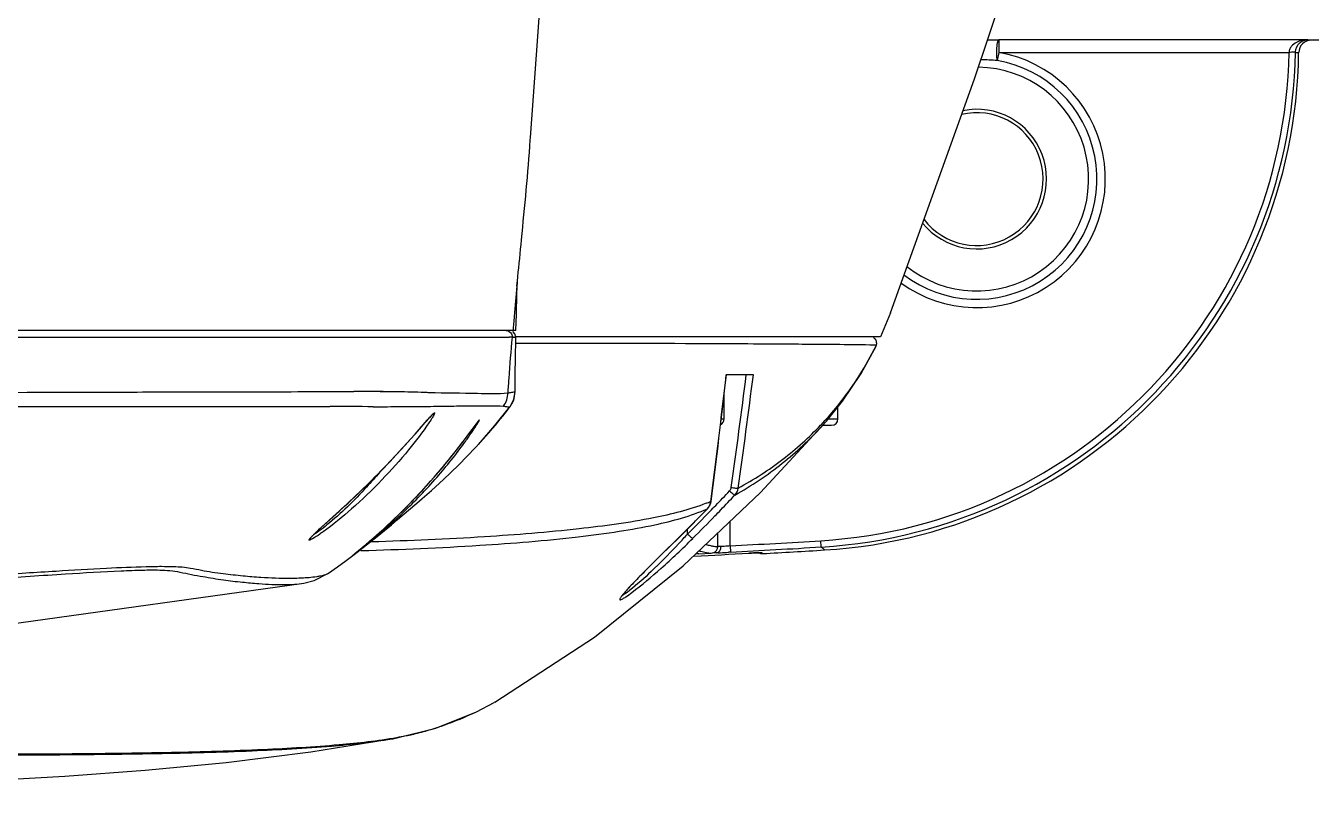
# Model space of a CAD drawing. Header units: millimetres. Extents: x 5828 to 6704, y 123 to 421.
# Drawn here: x 6422.29 to 6427.38, y 202.64 to 205.67 of the extents above; entities that cross this region are included whole.
import ezdxf

# ---------------------------------------------------------------- set-up
doc = ezdxf.new("R2010")
doc.units = ezdxf.units.MM
doc.layers.add('外形图', color=7, linetype='Continuous')

msp = doc.modelspace()

# ---------------------------------------------------------------- linework, layer by layer
at = {"layer": '外形图', "color": 7, "linetype": 'Continuous'}
for p, q in [((6426.0952, 205.6134), (6426.1386, 205.6133)), ((6427.3624, 205.6133), (6426.1386, 205.6133)), ((6426.1386, 205.6133), (6426.1386, 205.5633)), ((6427.3765, 205.6115), (6427.3748, 205.6115)), ((6429.8267, 205.6115), (6427.3765, 205.6115)), ((6426.1386, 205.5633), (6426.1329, 205.5308)), ((6426.1385, 205.5633), (6427.2887, 205.5633)), ((6424.2836, 205.2161), (6424.2844, 205.2266)), ((6424.231, 204.638), (6424.2342, 204.6711)), ((6424.2342, 204.6711), (6424.2344, 204.6737)), ((6424.2342, 204.6674), (6424.2344, 204.67)), ((6424.2267, 204.4615), (6424.2284, 204.5271)), ((6425.7104, 204.5323), (6425.6712, 204.4365)), ((6424.2264, 204.4615), (6417.5633, 204.4615)), ((6421.6838, 204.4352), (6423.7658, 204.4353)), ((6423.7564, 204.4353), (6424.1538, 204.4353)), ((6424.1353, 204.4353), (6424.1981, 204.4353)), ((6424.1981, 204.4353), (6424.1999, 204.4353)), ((6424.1981, 204.4353), (6424.2, 204.4352)), ((6424.2247, 204.3461), (6424.2262, 204.436)), ((6424.2255, 204.4361), (6424.2259, 204.4361)), ((6424.2255, 204.4361), (6424.2262, 204.4361)), ((6425.6712, 204.4365), (6424.2262, 204.4365)), ((6424.2262, 204.4361), (6424.2262, 204.436)), ((6425.6543, 204.4036), (6425.6279, 204.4043)), ((6425.6527, 204.4008), (6425.6543, 204.4036)), ((6425.6528, 204.4007), (6425.6543, 204.4036)), ((6425.6533, 204.4004), (6425.6533, 204.4004)), ((6425.6542, 204.4036), (6425.6536, 204.4036)), ((6425.1671, 204.2865), (6425.0598, 204.2865)), ((6423.6892, 204.22), (6423.7287, 204.2199)), ((6423.7287, 204.2199), (6423.7325, 204.2198)), ((6424.2232, 204.2195), (6424.2237, 204.2194)), ((6425.0517, 204.1115), (6425.0517, 204.2104)), ((6420.6267, 204.1626), (6423.4895, 204.1603)), ((6423.3279, 204.1602), (6423.4767, 204.1603)), ((6424.203, 204.1591), (6424.2031, 204.1592)), ((6424.2031, 204.1591), (6424.2031, 204.1592)), ((6425.5017, 204.1115), (6425.5017, 204.1589)), ((6425.0401, 204.1115), (6425.0517, 204.1115)), ((6425.45, 204.105), (6425.457, 204.1121)), ((6425.4503, 204.1048), (6425.457, 204.1121)), ((6425.4545, 204.1006), (6425.4564, 204.1028)), ((6425.4634, 204.1115), (6425.5017, 204.1115)), ((6424.0225, 204.0283), (6424.0402, 204.052)), ((6424.0402, 204.052), (6424.0702, 204.0927)), ((6424.0702, 204.0927), (6424.074, 204.0976)), ((6425.4421, 204.0865), (6425.4767, 204.0865)), ((6424.0664, 203.9979), (6424.0838, 204.0169)), ((6423.5022, 203.7235), (6423.5413, 203.7593)), ((6423.7766, 203.729), (6423.8341, 203.7785)), ((6424.9855, 203.7559), (6424.9852, 203.7559)), ((6424.9994, 203.7848), (6424.9988, 203.785)), ((6425.0757, 203.6087), (6425.0757, 203.7067)), ((6423.6561, 203.6345), (6423.6707, 203.6472)), ((6423.6707, 203.6472), (6423.6865, 203.6613)), ((6424.9067, 203.6557), (6424.9066, 203.676)), ((6425.0257, 203.6054), (6425.0257, 203.6592)), ((6423.5993, 203.5867), (6423.611, 203.5963)), ((6423.611, 203.5963), (6423.6204, 203.6041)), ((6423.6204, 203.6041), (6423.631, 203.613)), ((6423.631, 203.613), (6423.6429, 203.6231)), ((6423.6429, 203.6231), (6423.6561, 203.6345)), ((6423.6508, 203.6252), (6423.6451, 203.625)), ((6423.6561, 203.6245), (6423.6504, 203.6243)), ((6424.8594, 203.6294), (6424.8592, 203.6293)), ((6425.0757, 203.6087), (6425.0771, 203.5837)), ((6425.4355, 203.6044), (6425.434, 203.6294)), ((6425.4355, 203.6044), (6425.4486, 203.5925)), ((6423.5813, 203.5721), (6423.5846, 203.5748)), ((6423.5846, 203.5748), (6423.5993, 203.5867)), ((6423.6044, 203.5909), (6423.6071, 203.591)), ((6423.6123, 203.5899), (6423.6148, 203.5899)), ((6424.7428, 203.5141), (6424.79, 203.5612)), ((6424.9482, 203.5772), (6424.941, 203.5767)), ((6424.9512, 203.5774), (6424.9492, 203.5774)), ((6424.9512, 203.5774), (6424.9997, 203.58)), ((6424.9521, 203.5894), (6424.964, 203.5861)), ((6424.9552, 203.5883), (6424.9586, 203.5874)), ((6424.9586, 203.5874), (6424.9639, 203.5861)), ((6424.9998, 203.58), (6425.0107, 203.5824)), ((6425.0103, 203.5809), (6425.0038, 203.5805)), ((6425.0093, 203.5819), (6425.0107, 203.5824)), ((6425.0213, 203.5815), (6425.0103, 203.5809)), ((6425.027, 203.5813), (6425.0214, 203.5811)), ((6425.0771, 203.5837), (6425.0688, 203.5833)), ((6425.1492, 203.5798), (6425.1597, 203.5804)), ((6425.1597, 203.5804), (6425.1739, 203.5811)), ((6425.1949, 203.5819), (6425.1954, 203.5819)), ((6425.2033, 203.5781), (6425.1992, 203.5818)), ((6423.4843, 203.5002), (6423.4843, 203.5001)), ((6423.387, 203.4615), (6423.3875, 203.4616)), ((6424.1428, 202.9896), (6424.5384, 203.247)), ((6424.0711, 202.9521), (6424.1412, 202.9887)), ((6424.1428, 202.9896), (6424.1412, 202.9887)), ((6424.068, 202.9508), (6424.0737, 202.9534)), ((6424.0681, 202.9507), (6424.0737, 202.9534)), ((6423.7544, 202.8502), (6423.7559, 202.8505)), ((6423.7544, 202.8502), (6423.7561, 202.8505)), ((6423.7555, 202.8481), (6423.7564, 202.8483))]:
    msp.add_line(p, q, dxfattribs=at)
for points in [[(6425.7104, 204.5323), (6426.0434, 205.4587), (6426.3227, 206.2929), (6426.52, 206.9522), (6426.6498, 207.4411), (6426.7336, 207.7862), (6426.7882, 208.0173)], [(6424.2848, 205.2265), (6424.3137, 205.6264), (6424.3578, 206.2683)], [(6424.2284, 204.5271), (6424.2309, 204.6057), (6424.232, 204.6346), (6424.2327, 204.6522), (6424.2331, 204.6586)], [(6424.2262, 204.4358), (6424.2231, 204.4486), (6424.2139, 204.4581)], [(6425.6533, 204.4004), (6425.6558, 204.4097), (6425.6531, 204.4229), (6425.6439, 204.4328)], [(6425.4564, 204.1028), (6425.5202, 204.1818), (6425.5937, 204.2913), (6425.6533, 204.4004)], [(6424.2237, 204.22), (6424.2242, 204.2964), (6424.2247, 204.3461)], [(6424.2028, 204.1586), (6424.2189, 204.1894), (6424.2237, 204.2194)], [(6421.4256, 204.1618), (6422.5053, 204.1614), (6423.3279, 204.1602)], [(6424.0783, 204.0106), (6424.1435, 204.0851), (6424.2031, 204.1592)], [(6423.8272, 204.0514), (6423.8757, 204.1065), (6423.884, 204.1158), (6423.8905, 204.1229), (6423.8952, 204.1277), (6423.8959, 204.1284)], [(6424.074, 204.0976), (6424.0767, 204.1012), (6424.0784, 204.1033), (6424.0785, 204.1034)], [(6424.5384, 203.247), (6424.8896, 203.5301), (6425.1948, 203.8196), (6425.4547, 204.1005)], [(6423.5413, 203.7593), (6423.5636, 203.78), (6423.5878, 203.8028), (6423.614, 203.8278), (6423.6423, 203.8554), (6423.6727, 203.8857), (6423.7033, 203.917), (6423.7292, 203.9441), (6423.7527, 203.969), (6423.7742, 203.9923), (6423.7936, 204.0138), (6423.8112, 204.0334), (6423.8272, 204.0514)], [(6423.6865, 203.6613), (6423.6948, 203.6688), (6423.7035, 203.6767), (6423.7123, 203.6848), (6423.7216, 203.6934), (6423.7313, 203.7024), (6423.7416, 203.7122), (6423.7526, 203.7228), (6423.7644, 203.7342), (6423.777, 203.7466), (6423.7903, 203.7599), (6423.8043, 203.7741), (6423.8191, 203.7893), (6423.8352, 203.8063), (6423.8526, 203.8248), (6423.8708, 203.8447), (6423.8904, 203.8666), (6423.9123, 203.8917), (6423.935, 203.9183), (6423.9549, 203.9423), (6423.9714, 203.9626), (6423.986, 203.981), (6423.9994, 203.9982), (6424.0117, 204.0141), (6424.0225, 204.0283)], [(6423.8341, 203.7785), (6423.856, 203.797), (6423.8922, 203.8284), (6423.9402, 203.8718), (6423.9989, 203.9281), (6424.0664, 203.9979)], [(6424.9855, 203.7559), (6424.9892, 203.7602), (6424.9981, 203.7782), (6424.9994, 203.7848)], [(6423.4455, 203.6719), (6423.4704, 203.6946), (6423.5022, 203.7235)], [(6423.6474, 203.6225), (6423.6775, 203.6465), (6423.7067, 203.6703), (6423.7334, 203.6924), (6423.7566, 203.712), (6423.7766, 203.729)], [(6423.4145, 203.6415), (6423.4146, 203.6415), (6423.417, 203.6443), (6423.4214, 203.6489), (6423.4277, 203.6551), (6423.4357, 203.6628), (6423.4455, 203.6719)], [(6423.4843, 203.5001), (6423.5204, 203.526), (6423.5544, 203.5511), (6423.5857, 203.5746), (6423.6167, 203.5984), (6423.6474, 203.6225)], [(6424.79, 203.5612), (6424.8482, 203.6185), (6424.8594, 203.6294)], [(6423.5805, 203.5714), (6423.5807, 203.5716), (6423.5813, 203.5721)], [(6425.1739, 203.5811), (6425.1851, 203.5816), (6425.1894, 203.5817), (6425.1926, 203.5818), (6425.1949, 203.5819)], [(6423.3875, 203.4616), (6423.4279, 203.4719), (6423.4843, 203.5001)], [(6424.6659, 203.4341), (6424.6769, 203.4461), (6424.69, 203.46), (6424.7054, 203.476), (6424.7229, 203.494), (6424.7428, 203.5141)], [(6421.0389, 203.243), (6422.2105, 203.298), (6423.387, 203.4615)], [(6423.7553, 202.8481), (6423.9102, 202.8873), (6424.0711, 202.9521)], [(6417.4226, 202.7964), (6417.7839, 202.7442), (6418.1547, 202.7041), (6418.5048, 202.6767), (6418.8256, 202.6591), (6419.1232, 202.648), (6419.4245, 202.641), (6419.7336, 202.6374), (6420.0652, 202.6369), (6420.451, 202.6395), (6420.8648, 202.6446), (6421.2305, 202.651), (6421.5543, 202.6584), (6421.8442, 202.6674), (6422.1337, 202.6795), (6422.4403, 202.6966), (6422.7585, 202.72), (6423.0794, 202.7509), (6423.4141, 202.7928), (6423.7564, 202.8483)]]:
    msp.add_lwpolyline(points, dxfattribs=at)
for centre, radius, start, end in [((6425.3145, 205.6003), 1.9746, 273.4675, 358.9272), ((6425.3145, 205.6003), 1.9996, 273.4701, 358.9573), ((6425.3271, 205.5884), 1.9996, 273.484, 359.2731), ((6426.0517, 205.0615), 0.5093, 233.9117, 80.1886), ((6426.0517, 205.0615), 0.4762, 232.7058, 80.1797), ((6426.051, 204.5057), 1.0283, 85.4302, 89.0264), ((6426.0517, 205.0615), 0.4432, 231.3521, 89.1276), ((6426.0517, 205.0615), 0.2765, 219.0454, 101.5714), ((6426.0517, 205.0615), 0.2629, 217.3994, 103.3469), ((6445.1803, 202.6357), 21.0448, 174.5402, 174.86881), ((6440.8091, 203.0292), 16.6559, 174.87237, 175.0682), ((6424.1894, 203.4585), 0.9768, 88.6356, 89.384), ((6425.63, 204.4111), 0.0257, 31.6653, 45.1749), ((6425.631, 204.4115), 0.0246, 7.9906, 16.3686), ((6390.5308, 208.2334), 34.7538, 352.6462, 353.47905), ((6390.3466, 208.2677), 34.9416, 352.6288, 353.45752), ((6398.2338, 207.6915), 27.12, 351.83606, 352.78734), ((6398.3926, 207.6625), 26.9865, 351.85146, 352.81353), ((6423.5804, 185.9769), 18.2435, 89.84683, 89.9862), ((6423.565, 180.7739), 23.4465, 89.66732, 89.84318), ((6424.1232, 204.2196), 0.1, 338.998, 359.9071), ((6423.5361, 173.8028), 30.3575, 89.76383, 90.08796), ((6422.4096, 205.5356), 2.2605, 319.3818, 322.4841), ((6424.1235, 204.2193), 0.0995, 322.6423, 324.9255), ((6424.1228, 204.2198), 0.1005, 324.9436, 338.9623), ((6426.0945, 202.1432), 2.9628, 138.5149, 138.6579), ((6425.0267, 204.1115), 0.025, 295.6168, 0), ((6424.5211, 204.9612), 1.2637, 316.2209, 317.335), ((6425.4767, 204.1115), 0.025, 270, 0), ((6420.162, 206.9318), 4.8305, 323.4037, 323.6312), ((6423.6416, 204.3586), 0.5078, 327.9801, 328.7599), ((6424.5574, 203.7315), 0.6065, 142.8291, 143.1377), ((6424.4173, 203.8378), 0.4306, 142.5748, 142.8225), ((6422.421, 205.5259), 2.2456, 317.7758, 319.3802), ((6424.5329, 204.9065), 1.2245, 317.6748, 318.8338), ((6420.2966, 208.291), 6.5376, 316.23496, 316.93097), ((6420.3009, 208.2907), 6.561, 316.22593, 316.93076), ((6420.2963, 208.3013), 6.5305, 314.32328, 315.89058), ((6420.2966, 208.3009), 6.5301, 314.32512, 315.89247), ((6424.6677, 204.5794), 0.8606, 291.2532, 292.6155), ((6424.9492, 203.7902), 0.0498, 316.4263, 326.1653), ((6424.9486, 203.7906), 0.0505, 326.2054, 342.0802), ((6420.352, 208.2381), 6.4609, 315.95117, 316.23437), ((6424.9479, 203.7907), 0.0512, 342.1295, 353.5871), ((6420.3598, 208.2344), 6.4795, 315.92618, 316.2251), ((6420.4807, 208.1128), 6.2813, 314.7991, 315.95582), ((6420.4838, 208.1135), 6.3063, 314.80011, 315.9316), ((6423.669, 203.3998), 0.3515, 134.5158, 135.3001), ((6425.6042, 201.3224), 3.1908, 132.3574, 132.5095), ((6422.6936, 205.6582), 2.9845, 316.8717, 317.8588), ((6422.7142, 205.639), 2.9563, 316.6113, 316.8714), ((6425.0056, 203.6058), 0.033, 355.3727, 0.8873), ((6421.8017, 263.4816), 59.9623, 273.129991, 273.472776), ((6421.8017, 263.4816), 59.9873, 273.129991, 273.472858), ((6421.8017, 263.4816), 59.9952, 272.992317, 273.198483), ((6425.0014, 203.6044), 0.0239, 292.9454, 301.3364), ((6424.9376, 205.9055), 2.3258, 272.2012, 272.4624), ((6424.8879, 207.001), 3.4225, 272.5065, 273.0305), ((6425.3146, 200.6166), 2.9678, 92.8258, 93.195), ((6425.2506, 201.9229), 1.66, 92.3495, 92.8432), ((6425.2271, 202.4893), 1.0931, 92.188, 92.3375), ((6425.2018, 203.6034), 0.0254, 241.9715, 253.7657), ((6425.1978, 203.6068), 0.0251, 264.7768, 273.2605), ((6421.8017, 263.4816), 60, 273.250011, 273.484699), ((6424.764, 203.3188), 0.1497, 142.6386, 143.0127), ((6424.9607, 203.1589), 0.4032, 139.2938, 139.9123), ((6423.5685, 203.9467), 1.1124, 286.4381, 289.051), ((6423.4853, 204.3226), 1.4991, 279.5852, 280.3798), ((6423.5877, 203.8832), 1.0461, 282.943, 286.4112)]:
    msp.add_arc(centre, radius, start, end, dxfattribs=at)
for points, knots in [([(6426.1312, 205.5633), (6426.1312, 205.567), (6426.1314, 205.5797), (6426.1322, 205.5924), (6426.1338, 205.6013)], [0, 0, 0, 0, 0.289972, 1, 1, 1, 1]), ([(6426.1338, 205.6013), (6426.1343, 205.6043), (6426.135, 205.608), (6426.1372, 205.6133), (6426.1386, 205.6133)], [0, 0, 0, 0, 0.69222, 1, 1, 1, 1]), ([(6427.3624, 205.6133), (6427.3547, 205.6133), (6427.3392, 205.6116), (6427.3168, 205.6038), (6427.3, 205.5915), (6427.2906, 205.5769), (6427.2889, 205.5679), (6427.2887, 205.5633)], [0, 0, 0, 0, 0.235706, 0.475229, 0.725086, 0.859085, 1, 1, 1, 1]), ([(6427.3137, 205.5639), (6427.314, 205.5781), (6427.3261, 205.6042), (6427.3517, 205.6133), (6427.3624, 205.6133)], [0, 0, 0, 0, 0.569179, 1, 1, 1, 1]), ([(6426.1329, 205.5308), (6426.1326, 205.5331), (6426.1315, 205.544), (6426.1312, 205.5549), (6426.1312, 205.5633)], [0, 0, 0, 0, 0.2213, 1, 1, 1, 1]), ([(6427.3137, 205.5639), (6427.3136, 205.5638), (6427.3128, 205.5639), (6427.3114, 205.5636), (6427.3091, 205.5636), (6427.3046, 205.5635), (6427.2977, 205.5634), (6427.2918, 205.5634), (6427.2887, 205.5633)], [0, 0, 0, 0, 0.02295, 0.082092, 0.175437, 0.29982, 0.622353, 1, 1, 1, 1]), ([(6424.2344, 204.6737), (6424.2392, 204.7229), (6424.257, 204.9036), (6424.2745, 205.0844), (6424.2836, 205.2162)], [0, 0, 0, 0, 0.272199, 1, 1, 1, 1]), ([(6424.1956, 204.2147), (6424.1969, 204.2339), (6424.202, 204.3074), (6424.208, 204.3808), (6424.2126, 204.435)], [0, 0, 0, 0, 0.260545, 1, 1, 1, 1]), ([(6425.6279, 204.4043), (6425.583, 204.4052), (6425.4594, 204.4063), (6425.216, 204.408), (6424.7944, 204.4103), (6424.4515, 204.4103), (6424.2284, 204.4104)], [0, 0, 0, 0, 0.096195, 0.265064, 0.521722, 1, 1, 1, 1]), ([(6425.457, 204.1121), (6425.4762, 204.1333), (6425.5514, 204.2222), (6425.6135, 204.3221), (6425.6528, 204.4007)], [0, 0, 0, 0, 0.245212, 1, 1, 1, 1]), ([(6420.526, 204.2147), (6420.8418, 204.2148), (6421.4482, 204.2145), (6422.182, 204.2167), (6422.711, 204.2183), (6423.0415, 204.2186), (6423.3158, 204.2192), (6423.479, 204.2202), (6423.5501, 204.2203)], [0, 0, 0, 0, 0.313206, 0.601617, 0.727905, 0.838039, 0.92948, 1, 1, 1, 1]), ([(6423.7325, 204.2198), (6423.7416, 204.2198), (6423.7679, 204.2197), (6423.7942, 204.2197), (6423.8114, 204.2193)], [0, 0, 0, 0, 0.346605, 1, 1, 1, 1]), ([(6423.8114, 204.2193), (6423.8294, 204.2189), (6423.8532, 204.2177), (6423.8771, 204.2169), (6423.8829, 204.2167)], [0, 0, 0, 0, 0.755561, 1, 1, 1, 1]), ([(6423.8829, 204.2167), (6423.9468, 204.215), (6424.0509, 204.2138), (6424.1554, 204.2113), (6424.1956, 204.2147)], [0, 0, 0, 0, 0.613126, 1, 1, 1, 1]), ([(6424.1956, 204.2147), (6424.2005, 204.2158), (6424.2081, 204.2167), (6424.2172, 204.2182), (6424.2214, 204.2196), (6424.2232, 204.2195)], [0, 0, 0, 0, 0.536681, 0.811591, 1, 1, 1, 1]), ([(6423.6612, 204.1601), (6423.6653, 204.1601), (6423.6801, 204.16), (6423.6948, 204.16), (6423.7054, 204.16)], [0, 0, 0, 0, 0.280309, 1, 1, 1, 1]), ([(6423.7054, 204.16), (6423.723, 204.1601), (6423.7538, 204.1608), (6423.7845, 204.1603), (6423.7977, 204.1605)], [0, 0, 0, 0, 0.57369, 1, 1, 1, 1]), ([(6423.7977, 204.1605), (6423.8014, 204.1605), (6423.8158, 204.1608), (6423.8303, 204.1614), (6423.841, 204.1614)], [0, 0, 0, 0, 0.257838, 1, 1, 1, 1]), ([(6423.841, 204.1614), (6423.8528, 204.1613), (6423.8806, 204.1603), (6423.9217, 204.1629), (6423.9509, 204.1625), (6423.9641, 204.1625)], [0, 0, 0, 0, 0.288716, 0.677414, 1, 1, 1, 1]), ([(6423.9641, 204.1625), (6423.9698, 204.1625), (6423.99, 204.1626), (6424.0101, 204.1633), (6424.0247, 204.1635)], [0, 0, 0, 0, 0.278282, 1, 1, 1, 1]), ([(6424.0247, 204.1635), (6424.0387, 204.1637), (6424.0898, 204.1637), (6424.141, 204.1646), (6424.178, 204.1624)], [0, 0, 0, 0, 0.273767, 1, 1, 1, 1]), ([(6424.178, 204.1624), (6424.1802, 204.162), (6424.1883, 204.1605), (6424.1965, 204.159), (6424.2026, 204.159)], [0, 0, 0, 0, 0.26883, 1, 1, 1, 1]), ([(6424.2026, 204.1589), (6424.2027, 204.159), (6424.2029, 204.159), (6424.203, 204.1591), (6424.2031, 204.1591)], [0, 0, 0, 0, 0.618355, 1, 1, 1, 1]), ([(6423.8749, 204.1058), (6423.8767, 204.1078), (6423.8827, 204.1146), (6423.8889, 204.1214), (6423.8934, 204.1262)], [0, 0, 0, 0, 0.286317, 1, 1, 1, 1]), ([(6423.9052, 204.1354), (6423.9052, 204.1338), (6423.9028, 204.1293), (6423.8984, 204.121), (6423.891, 204.1095), (6423.8853, 204.1008), (6423.8821, 204.0961)], [0, 0, 0, 0, 0.106772, 0.318971, 0.622976, 1, 1, 1, 1]), ([(6423.8934, 204.1262), (6423.895, 204.1279), (6423.8983, 204.131), (6423.9006, 204.1337), (6423.9052, 204.1365), (6423.9052, 204.1354)], [0, 0, 0, 0, 0.461375, 0.784829, 1, 1, 1, 1]), ([(6424.0753, 204.0995), (6424.077, 204.1017), (6424.078, 204.1026), (6424.0824, 204.1085), (6424.0825, 204.1076)], [0, 0, 0, 0, 0.769722, 1, 1, 1, 1]), ([(6424.0758, 204.0953), (6424.0775, 204.0981), (6424.0794, 204.1022), (6424.0824, 204.1062), (6424.0824, 204.1077)], [0, 0, 0, 0, 0.698384, 1, 1, 1, 1]), ([(6423.4544, 203.6802), (6423.4857, 203.7087), (6423.5538, 203.7699), (6423.6879, 203.898), (6423.7851, 204.0033), (6423.847, 204.074)], [0, 0, 0, 0, 0.228095, 0.493428, 1, 1, 1, 1]), ([(6423.8821, 204.0961), (6423.8571, 204.0592), (6423.7974, 203.9815), (6423.6958, 203.8669), (6423.5825, 203.7583), (6423.5022, 203.6926), (6423.4629, 203.6644)], [0, 0, 0, 0, 0.221148, 0.485844, 0.759779, 1, 1, 1, 1]), ([(6423.5885, 203.578), (6423.6677, 203.642), (6423.8298, 203.7897), (6423.9705, 203.9581), (6424.0402, 204.052)], [0, 0, 0, 0, 0.46546, 1, 1, 1, 1]), ([(6423.847, 204.074), (6423.849, 204.0763), (6423.8567, 204.0851), (6423.8644, 204.0939), (6423.87, 204.1003)], [0, 0, 0, 0, 0.264335, 1, 1, 1, 1]), ([(6424.0247, 204.0195), (6424.0276, 204.0235), (6424.0382, 204.0384), (6424.0487, 204.0536), (6424.0562, 204.0648)], [0, 0, 0, 0, 0.267528, 1, 1, 1, 1]), ([(6424.0516, 204.0674), (6424.0536, 204.0701), (6424.0604, 204.0794), (6424.0673, 204.0888), (6424.0722, 204.0954)], [0, 0, 0, 0, 0.287155, 1, 1, 1, 1]), ([(6424.0562, 204.0648), (6424.0577, 204.067), (6424.0631, 204.0752), (6424.0684, 204.0834), (6424.0721, 204.0894)], [0, 0, 0, 0, 0.277585, 1, 1, 1, 1]), ([(6425.094, 203.8102), (6425.16, 203.8465), (6425.282, 203.9292), (6425.3902, 204.0292), (6425.4382, 204.0819)], [0, 0, 0, 0, 0.513461, 1, 1, 1, 1]), ([(6425.1066, 203.8374), (6425.1375, 203.8543), (6425.1985, 203.8897), (6425.3107, 203.9696), (6425.3871, 204.0385), (6425.4335, 204.0869)], [0, 0, 0, 0, 0.255888, 0.512517, 1, 1, 1, 1]), ([(6423.5792, 203.5703), (6423.579, 203.5699), (6423.5821, 203.5727), (6423.5841, 203.5737), (6423.5907, 203.5791), (6423.6019, 203.5875), (6423.6209, 203.6026), (6423.6471, 203.6236), (6423.6775, 203.6489), (6423.7224, 203.6875), (6423.7804, 203.7404), (6423.8485, 203.8082), (6423.9325, 203.8997), (6423.9899, 203.9713), (6424.0247, 204.0195)], [0, 0, 0, 0, 0.002242, 0.009251, 0.02077, 0.036499, 0.078929, 0.133178, 0.196091, 0.265061, 0.413359, 0.566895, 0.719181, 1, 1, 1, 1]), ([(6423.6869, 203.8999), (6423.6702, 203.8801), (6423.6051, 203.8065), (6423.5345, 203.7375), (6423.4785, 203.6918)], [0, 0, 0, 0, 0.263804, 1, 1, 1, 1]), ([(6425.0724, 203.8266), (6425.0749, 203.8243), (6425.0794, 203.8203), (6425.0856, 203.815), (6425.0901, 203.8121), (6425.0929, 203.8101), (6425.0939, 203.8103)], [0, 0, 0, 0, 0.376143, 0.671725, 0.886616, 1, 1, 1, 1]), ([(6425.0789, 203.8403), (6425.0848, 203.8394), (6425.094, 203.8385), (6425.1033, 203.837), (6425.1066, 203.8374)], [0, 0, 0, 0, 0.642562, 1, 1, 1, 1]), ([(6423.6148, 203.5899), (6423.7711, 203.5948), (6424.0576, 203.6068), (6424.3983, 203.6338), (6424.6293, 203.6644), (6424.8016, 203.695), (6424.9186, 203.7269), (6424.9852, 203.7559)], [0, 0, 0, 0, 0.338437, 0.62086, 0.739556, 0.842737, 1, 1, 1, 1]), ([(6424.9797, 203.7774), (6424.9127, 203.7513), (6424.7455, 203.7096), (6424.4516, 203.6708), (6424.0791, 203.6403), (6423.805, 203.6293), (6423.6561, 203.6245)], [0, 0, 0, 0, 0.161326, 0.3844, 0.665525, 1, 1, 1, 1]), ([(6423.4125, 203.64), (6423.413, 203.6405), (6423.4152, 203.6429), (6423.4174, 203.6453), (6423.4192, 203.6471)], [0, 0, 0, 0, 0.219403, 1, 1, 1, 1]), ([(6423.4629, 203.6644), (6423.4587, 203.6614), (6423.4449, 203.6517), (6423.4309, 203.6423), (6423.4207, 203.6366)], [0, 0, 0, 0, 0.305867, 1, 1, 1, 1]), ([(6423.4226, 203.6505), (6423.4244, 203.6522), (6423.4328, 203.6604), (6423.4414, 203.6683), (6423.4482, 203.6745)], [0, 0, 0, 0, 0.215069, 1, 1, 1, 1]), ([(6423.4785, 203.6918), (6423.4682, 203.6833), (6423.4508, 203.6698), (6423.4328, 203.6569), (6423.4252, 203.6527)], [0, 0, 0, 0, 0.606611, 1, 1, 1, 1]), ([(6424.9066, 203.6557), (6424.909, 203.6533), (6424.9133, 203.6491), (6424.9194, 203.6436), (6424.9237, 203.6406), (6424.9265, 203.6385), (6424.9274, 203.6388)], [0, 0, 0, 0, 0.377395, 0.672856, 0.887294, 1, 1, 1, 1]), ([(6423.4207, 203.6366), (6423.4187, 203.6355), (6423.4151, 203.6337), (6423.4118, 203.6318), (6423.4072, 203.6311), (6423.4073, 203.6323)], [0, 0, 0, 0, 0.452839, 0.766424, 1, 1, 1, 1]), ([(6423.4073, 203.6323), (6423.4074, 203.6333), (6423.4093, 203.6361), (6423.4112, 203.6385), (6423.4125, 203.64)], [0, 0, 0, 0, 0.346867, 1, 1, 1, 1]), ([(6424.8593, 203.6292), (6424.8202, 203.5909), (6424.7642, 203.5359), (6424.6962, 203.4667), (6424.6671, 203.4359), (6424.6551, 203.4218)], [0, 0, 0, 0, 0.564016, 0.808892, 1, 1, 1, 1]), ([(6424.8626, 203.6081), (6424.8302, 203.5738), (6424.77, 203.5134), (6424.7071, 203.4555), (6424.6771, 203.432)], [0, 0, 0, 0, 0.553043, 1, 1, 1, 1]), ([(6424.6858, 203.4241), (6424.7258, 203.454), (6424.8081, 203.5239), (6424.8865, 203.5979), (6424.9276, 203.6385)], [0, 0, 0, 0, 0.463223, 1, 1, 1, 1]), ([(6425.0257, 203.6054), (6425.0242, 203.6048), (6425.0192, 203.605), (6425.0101, 203.6062), (6424.9966, 203.609), (6424.9863, 203.6114), (6424.9804, 203.6129)], [0, 0, 0, 0, 0.108304, 0.309401, 0.606358, 1, 1, 1, 1]), ([(6425.0386, 203.6063), (6425.0354, 203.606), (6425.0314, 203.6062), (6425.0272, 203.6054), (6425.026, 203.6055), (6425.0257, 203.6054)], [0, 0, 0, 0, 0.737353, 0.932002, 1, 1, 1, 1]), ([(6425.0757, 203.6087), (6425.0723, 203.6084), (6425.0599, 203.6074), (6425.0475, 203.6067), (6425.0386, 203.6063)], [0, 0, 0, 0, 0.279806, 1, 1, 1, 1]), ([(6423.5792, 203.5703), (6423.5791, 203.5706), (6423.5806, 203.5711), (6423.5817, 203.5727), (6423.585, 203.575), (6423.5872, 203.5769), (6423.5885, 203.578)], [0, 0, 0, 0, 0.066315, 0.258469, 0.571406, 1, 1, 1, 1]), ([(6424.9492, 203.5774), (6424.9488, 203.5774), (6424.947, 203.5775), (6424.9453, 203.5777), (6424.9439, 203.5779)], [0, 0, 0, 0, 0.21728, 1, 1, 1, 1]), ([(6424.9639, 203.5861), (6424.9715, 203.5843), (6424.9832, 203.5818), (6424.9953, 203.5797), (6424.9996, 203.58)], [0, 0, 0, 0, 0.639985, 1, 1, 1, 1]), ([(6425.1937, 203.5819), (6425.1931, 203.5819), (6425.1903, 203.5818), (6425.1876, 203.5817), (6425.1854, 203.5816)], [0, 0, 0, 0, 0.211077, 1, 1, 1, 1]), ([(6425.1992, 203.5818), (6425.1987, 203.582), (6425.1968, 203.5818), (6425.195, 203.5819), (6425.1937, 203.5819)], [0, 0, 0, 0, 0.282949, 1, 1, 1, 1]), ([(6422.1618, 203.4796), (6422.2557, 203.4857), (6422.423, 203.4969), (6422.6186, 203.5088), (6422.743, 203.5131), (6422.8205, 203.5141), (6422.8701, 203.5108), (6422.8963, 203.5052)], [0, 0, 0, 0, 0.383506, 0.6835, 0.799066, 0.890742, 1, 1, 1, 1]), ([(6423.3335, 203.4798), (6423.2946, 203.4794), (6423.2321, 203.4821), (6423.1434, 203.4889), (6423.0792, 203.4967), (6423.0241, 203.5034), (6422.9811, 203.5106), (6422.9311, 203.5226), (6422.8779, 203.526), (6422.8191, 203.5268), (6422.7303, 203.5253), (6422.5911, 203.5189), (6422.3924, 203.5072), (6422.246, 203.498), (6422.1662, 203.4932)], [0, 0, 0, 0, 0.099659, 0.160141, 0.227811, 0.265375, 0.302177, 0.339588, 0.396724, 0.438388, 0.490204, 0.624179, 0.795276, 1, 1, 1, 1]), ([(6422.8963, 203.5052), (6422.9115, 203.5019), (6422.9416, 203.4952), (6422.9991, 203.4855), (6423.0661, 203.4738), (6423.14, 203.4655), (6423.2215, 203.4575), (6423.3028, 203.4544), (6423.3627, 203.457), (6423.387, 203.4615)], [0, 0, 0, 0, 0.094275, 0.187081, 0.353896, 0.506639, 0.638107, 0.85051, 1, 1, 1, 1]), ([(6423.4843, 203.5001), (6423.4826, 203.4989), (6423.473, 203.4935), (6423.4621, 203.491), (6423.4534, 203.4892)], [0, 0, 0, 0, 0.190914, 1, 1, 1, 1]), ([(6423.3775, 203.481), (6423.374, 203.4808), (6423.3594, 203.4802), (6423.3447, 203.4799), (6423.3335, 203.4798)], [0, 0, 0, 0, 0.234923, 1, 1, 1, 1]), ([(6423.4534, 203.4892), (6423.4482, 203.4881), (6423.4231, 203.4837), (6423.3976, 203.4819), (6423.3775, 203.481)], [0, 0, 0, 0, 0.209065, 1, 1, 1, 1]), ([(6424.6445, 203.4089), (6424.6432, 203.4072), (6424.641, 203.4042), (6424.6388, 203.4003), (6424.6373, 203.3975), (6424.6382, 203.395), (6424.6412, 203.3954), (6424.6468, 203.3976), (6424.6519, 203.4006), (6424.6556, 203.403)], [0, 0, 0, 0, 0.183766, 0.317599, 0.401048, 0.446952, 0.50897, 0.620402, 1, 1, 1, 1]), ([(6424.6522, 203.4185), (6424.6516, 203.4177), (6424.6491, 203.4148), (6424.6468, 203.4119), (6424.6451, 203.4097)], [0, 0, 0, 0, 0.27241, 1, 1, 1, 1]), ([(6424.6771, 203.432), (6424.6712, 203.4274), (6424.6634, 203.4214), (6424.6537, 203.4155), (6424.65, 203.4138), (6424.6486, 203.4135)], [0, 0, 0, 0, 0.652567, 0.866957, 1, 1, 1, 1]), ([(6424.6556, 203.403), (6424.6577, 203.4043), (6424.668, 203.411), (6424.678, 203.4183), (6424.6858, 203.4241)], [0, 0, 0, 0, 0.207198, 1, 1, 1, 1]), ([(6423.9316, 202.8952), (6423.9437, 202.8994), (6423.9899, 202.916), (6424.0352, 202.9351), (6424.0681, 202.9507)], [0, 0, 0, 0, 0.260258, 1, 1, 1, 1]), ([(6417.4227, 202.7964), (6417.4396, 202.7936), (6417.4808, 202.7895), (6417.5909, 202.7834), (6417.7788, 202.7802), (6418.0605, 202.779), (6418.4118, 202.779), (6418.8233, 202.7793), (6419.4597, 202.7798), (6420.3139, 202.7797), (6421.1847, 202.7792), (6421.8731, 202.7797), (6422.3508, 202.7808), (6422.7837, 202.785), (6423.1608, 202.7948), (6423.4719, 202.812), (6423.656, 202.8312), (6423.7349, 202.8445)], [0, 0, 0, 0, 0.00816, 0.019649, 0.052374, 0.09738, 0.153492, 0.219258, 0.292877, 0.455789, 0.625069, 0.706513, 0.782809, 0.85199, 0.912175, 0.96198, 1, 1, 1, 1]), ([(6417.4591, 202.7964), (6417.5127, 202.792), (6417.6457, 202.7878), (6417.8815, 202.7851), (6418.1872, 202.7844), (6418.7109, 202.7843), (6419.4706, 202.7842), (6420.453, 202.7835), (6421.3034, 202.7833), (6421.9695, 202.7837), (6422.4288, 202.785), (6422.844, 202.7899), (6423.2051, 202.8003), (6423.5028, 202.8178), (6423.6789, 202.837), (6423.7544, 202.8502)], [0, 0, 0, 0, 0.02562, 0.063364, 0.112304, 0.171226, 0.312867, 0.474171, 0.639182, 0.717946, 0.79146, 0.857956, 0.915712, 0.96351, 1, 1, 1, 1]), ([(6423.7561, 202.8505), (6423.7619, 202.8515), (6423.784, 202.8555), (6423.806, 202.86), (6423.822, 202.8637)], [0, 0, 0, 0, 0.264917, 1, 1, 1, 1])]:
    msp.add_open_spline(points, degree=3, knots=knots, dxfattribs=at)
for points in [[(6427.342, 205.5976), (6427.3328, 205.5889), (6427.327, 205.5757), (6427.3266, 205.563)], [(6427.3765, 205.6115), (6427.3641, 205.6115), (6427.3509, 205.6062), (6427.342, 205.5976)], [(6427.3748, 205.6115), (6427.3706, 205.6117), (6427.3664, 205.6123), (6427.3624, 205.6133)], [(6427.3137, 205.5639), (6427.3178, 205.5628), (6427.3225, 205.5619), (6427.3266, 205.5632)], [(6424.1877, 204.4615), (6424.1963, 204.4615), (6424.2057, 204.4559), (6424.2097, 204.4483)], [(6424.2097, 204.4483), (6424.2119, 204.4443), (6424.2129, 204.4396), (6424.2126, 204.435)], [(6424.2126, 204.435), (6424.2154, 204.4347), (6424.2183, 204.4355), (6424.2211, 204.4357)], [(6424.2211, 204.4357), (6424.2225, 204.4359), (6424.224, 204.436), (6424.2255, 204.4361)], [(6425.6481, 204.4293), (6425.6464, 204.431), (6425.6445, 204.4324), (6425.6424, 204.4335)], [(6425.6546, 204.4185), (6425.654, 204.4206), (6425.653, 204.4227), (6425.6519, 204.4246)], [(6425.6543, 204.4036), (6425.6555, 204.4072), (6425.6559, 204.4112), (6425.6553, 204.415)], [(6425.6533, 204.4004), (6425.6538, 204.4014), (6425.6541, 204.4025), (6425.6543, 204.4036)], [(6423.5501, 204.2203), (6423.5617, 204.2204), (6423.5732, 204.2204), (6423.5848, 204.2204)], [(6424.178, 204.1624), (6424.1885, 204.1776), (6424.1948, 204.1964), (6424.1956, 204.2147)], [(6423.9052, 204.1354), (6423.9027, 204.1321), (6423.8993, 204.1294), (6423.8956, 204.1277)], [(6425.079, 203.8403), (6425.0782, 203.8353), (6425.0759, 203.8303), (6425.0725, 203.8267)], [(6425.0939, 203.8103), (6425.1007, 203.8176), (6425.1053, 203.8275), (6425.1066, 203.8374)], [(6423.4073, 203.6323), (6423.411, 203.6351), (6423.4139, 203.6391), (6423.4156, 203.6434)], [(6425.0225, 203.5929), (6425.0246, 203.5967), (6425.0257, 203.6011), (6425.0257, 203.6054)], [(6425.0302, 203.5851), (6425.0329, 203.5874), (6425.0351, 203.5907), (6425.0364, 203.5941)], [(6425.0364, 203.5941), (6425.0375, 203.597), (6425.0382, 203.6001), (6425.0385, 203.6031)], [(6425.0138, 203.584), (6425.0173, 203.5862), (6425.0204, 203.5893), (6425.0225, 203.5929)], [(6425.0213, 203.5813), (6425.0245, 203.5815), (6425.0277, 203.583), (6425.0302, 203.5851)], [(6425.1947, 203.579), (6425.1975, 203.5782), (6425.2004, 203.5779), (6425.2033, 203.5781)]]:
    msp.add_open_spline(points, degree=3, dxfattribs=at)

doc.saveas('drawing.dxf')
